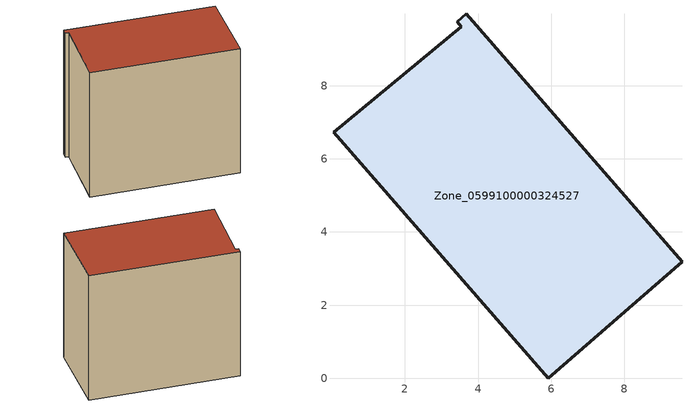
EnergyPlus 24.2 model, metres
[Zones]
Zone_0599100000324527
 floor ground (C_G): 3.54,9.61 3.42,9.75 3.67,9.97 9.57,3.18 5.91,0 0.05,6.72 z0
 wall outside (C_F): 5.91,0 9.57,3.18 3.67,9.97 3.42,9.75 3.54,9.61 0.05,6.72 5.91,0 z0:8.25
 roof outside (C_R): 3.54,9.61 0.05,6.72 5.91,0 9.57,3.18 3.67,9.97 3.42,9.75 z8.25
[BUILDING]
Pand.0599100000324527: North Axis=0; Terrain=City; Loads Convergence Tolerance Value=0.04; Temperature Convergence Tolerance Value=0.4; Solar Distribution=FullExterior; Maximum Number of Warmup Days=25; Minimum Number of Warmup Days=1
[Site:Location]
Rotterdam.The.Hague.AP_ZH_NLD Design_Conditions: Latitude=51.96; Longitude=4.45; Time Zone=1; Elevation=-4.5
[SITE:GROUNDTEMPERATURE:BUILDINGSURFACE]
18, 18, 18, 18, 18, 18, 18, 18, 18, 18, 18, 18
[MATERIAL] Thermal Absorptance=0.9; Solar Absorptance=0.7; Visible Absorptance=0.7
Name | Roughness | Thickness | Conductivity | Density | Specific Heat
G.TI.1975-1991 | MediumSmooth | 0.15 | 0.288461 | 540 | 1210
F.TI.1975-1991 | Rough | 0.3 | 0.230769 | 1920 | 840
R.TI.1975-1991 | MediumRough | 0.2 | 0.153846 | 1500 | 1000
[CONSTRUCTION]
C_G: G.TI.1975-1991
C_F: F.TI.1975-1991
C_R: R.TI.1975-1991
[ZONE]
Zone_0599100000324527: Type=1; Multiplier=1; Ceiling Height=Autocalculate; Volume=Autocalculate; Floor Area=autocalculate; Part of Total Floor Area=Yes
[ZONEINFILTRATION:DESIGNFLOWRATE]
Infil_Zone_0599100000324527: Zone or ZoneList or Space or SpaceList=Zone_0599100000324527; Schedule=AlwaysOn; Design Flow Rate Calculation Method=Flow/Area; Flow Rate per Floor Area=0.003; Constant Term Coefficient=1; Temperature Term Coefficient=0; Velocity Term Coefficient=0; Velocity Squared Term Coefficient=0
[HVACTEMPLATE:ZONE:IDEALLOADSAIRSYSTEM]
Zone_0599100000324527: Maximum Heating Supply Air Temperature=50; Minimum Cooling Supply Air Temperature=13; Maximum Heating Supply Air Humidity Ratio=0.0156; Minimum Cooling Supply Air Humidity Ratio=0.0077; Heating Limit=NoLimit; Cooling Limit=NoLimit; Dehumidification Control Type=ConstantSensibleHeatRatio; Cooling Sensible Heat Ratio=0.7; Dehumidification Setpoint=60; Humidification Control Type=None; Humidification Setpoint=30; Outdoor Air Method=None; Outdoor Air Flow Rate per Person=0.00944; Outdoor Air Flow Rate per Zone Floor Area=0; Outdoor Air Flow Rate per Zone=0; Demand Controlled Ventilation Type=None; Outdoor Air Economizer Type=NoEconomizer; Heat Recovery Type=None; Sensible Heat Recovery Effectiveness=0.7; Latent Heat Recovery Effectiveness=0.65
[ZONECONTROL:THERMOSTAT]
ThermostatControl_Zone_0599100000324527: Zone or ZoneList=Zone_0599100000324527; Control Type Schedule=DualSetpointControlType; Control 1=Thermostat_Zone_0599100000324527; Temperature Difference Between Cutout And Setpoint=0
[THERMOSTATSETPOINT:DUALSETPOINT]
Thermostat_Zone_0599100000324527: Heating Setpoint Temperature Schedule=HeatingSetpoint_Zone_0599100000324527; Cooling Setpoint Temperature Schedule=CoolingSetpoint_Zone_0599100000324527
[SCHEDULE:COMPACT]
HeatingSetpoint_Zone_0599100000324527: Through: 12/31, For: AllDays, Until: 24:00, 21
CoolingSetpoint_Zone_0599100000324527: Through: 12/31, For: AllDays, Until: 24:00, 24
DualSetpointControlType: Through: 12/31, For: AllDays, Until: 24:00, 4
AlwaysOn: Through: 12/31, For: AllDays, Until: 24:00, 1
